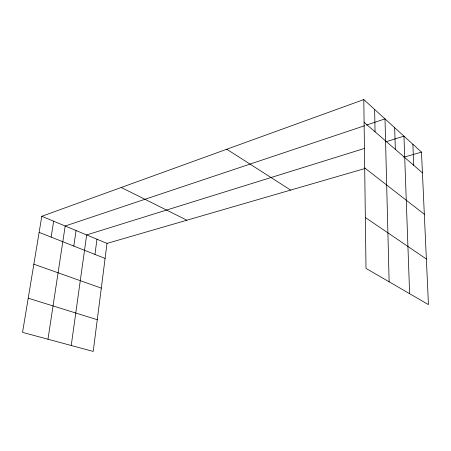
<?xml version="1.0" encoding="UTF-8"?>
<svg xmlns="http://www.w3.org/2000/svg" width="451" height="451" viewBox="0 0 451 451"><rect width="100%" height="100%" fill="white"/><g stroke="black" fill="none" stroke-linecap="round" stroke-linejoin="round"><path stroke-width="0.68" d="M364.972 168.511L107.017 243.399L93.216 351.419L22.55 332.381L41.791 216.277L363.799 99.581L421.482 152.105L428.45 304.605L366.003 268.401L363.799 99.581M94.947 254.42L96.976 239.222M71.235 345.5L86.66 234.932L364.639 148.385M73.806 246.066L76.067 230.529M47.975 339.231L65.186 226.002L364.47 125.767M51.132 237.108L53.658 221.21M366.46 125.102L385.007 118.889L389.128 281.807M385.876 141.777L403.955 136.146L409.626 293.691M403.758 157.252L421.482 152.105M28.216 298.19L97.269 319.72M33.848 264.201L101.306 288.121M39.124 232.366L105.1 258.434M41.791 216.277L107.017 243.399M121.229 187.486L186.894 220.212M226.774 149.236L290.647 190.091M365.338 217.517L426.364 259.009M364.696 167.924L424.318 214.259M364.098 122.317L422.429 172.851M412.885 144.281L413.747 165.331M394.67 127.689L395.335 149.382M374.629 109.441L375.063 131.816"/></g></svg>
